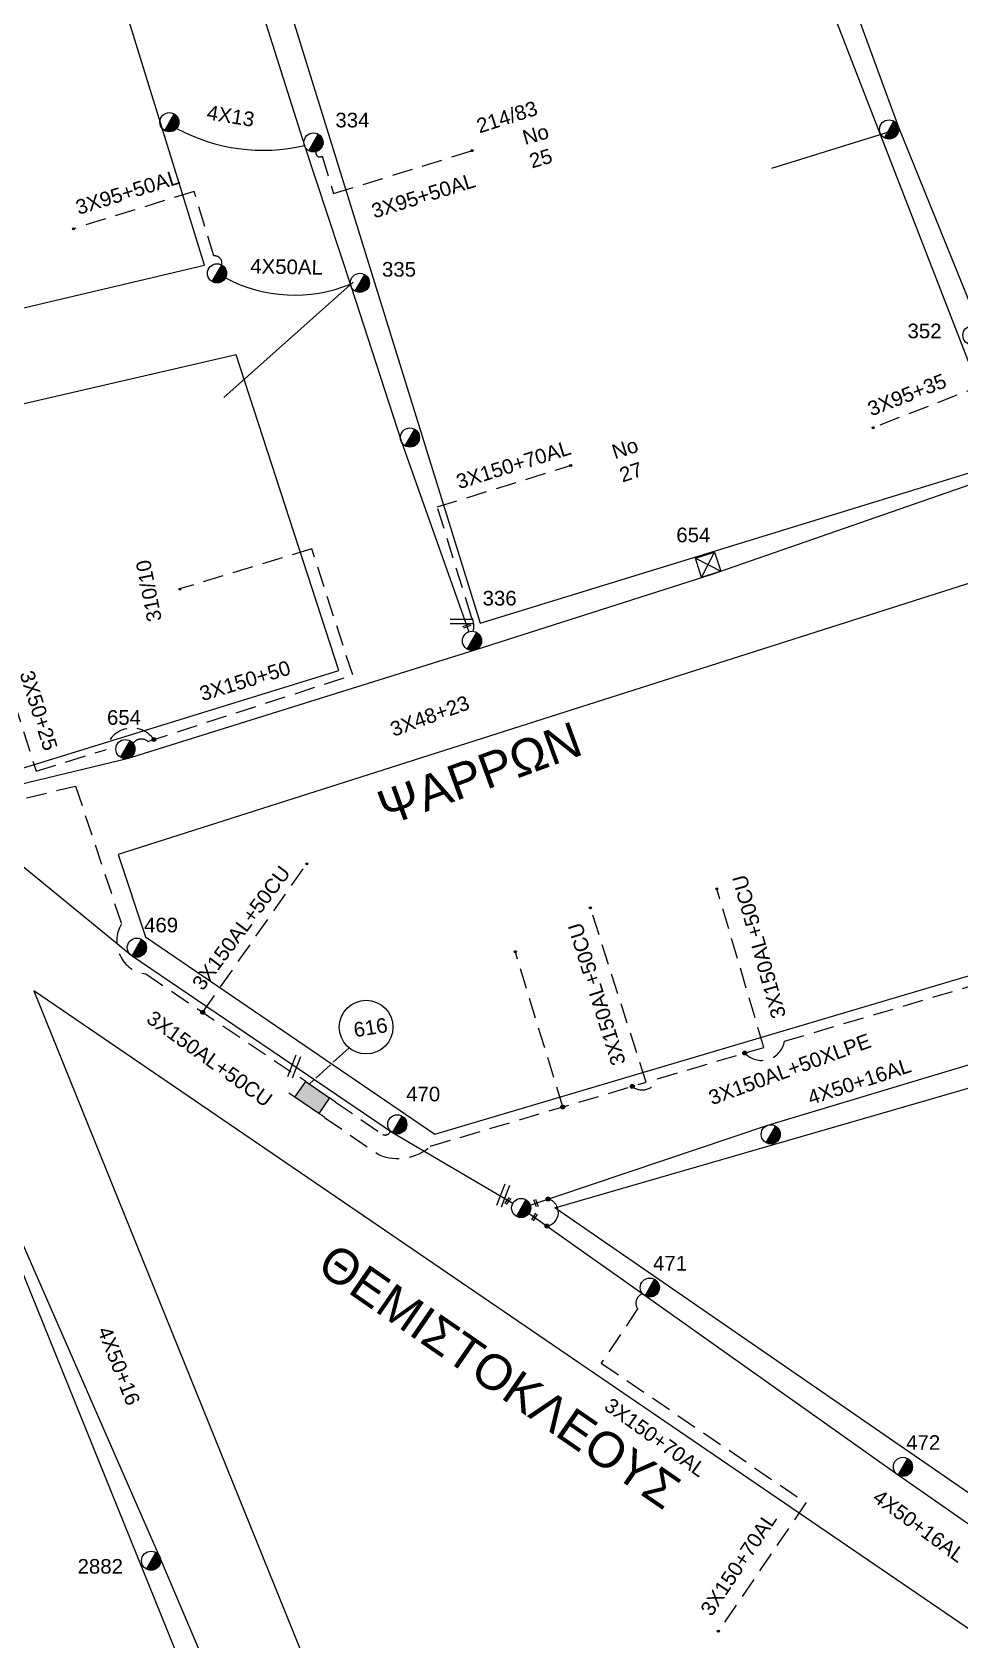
# Model space of a CAD drawing. Header units: millimetres. Extents: x 771 to 3391, y 686 to 1835.
# Drawn here: x 2624.6 to 2738.9, y 964.7 to 1162.7 of the extents above; entities that cross this region are included whole.
import ezdxf

# ---------------------------------------------------------------- set-up
doc = ezdxf.new("R2010")
doc.units = ezdxf.units.MM
doc.linetypes.add('DASHED', pattern=[19.05, 12.7, -6.35])
for name, color, linetype in [('Link Box 4 Διευθύνσεων', 7, 'Continuous'), ('Άγνωστα', 7, 'Continuous'), ('Γυμνά εναέρια ΧΤ (3Φ)   4x50CU', 7, 'Continuous'), ('Γυμνά εναέρια ΧΤ και ΦΟΠ (3Φ)   4x50+16AL', 7, 'Continuous'), ('Διαφημιστική πινακίδα', 7, 'Continuous'), ('Καλωδια Χ.Τ 3x95+35', 7, 'DASHED'), ('Καλωδια ΧΤ  3X95+50', 7, 'Continuous'), ('Καλώδια ΧΤ   3x150+50CU', 7, 'DASHED'), ('Καλώδια ΧΤ   3x150+70AL', 7, 'DASHED'), ('Καλώδια ΧΤ   3x150AL+50CU', 7, 'DASHED'), ('Μηχανική τομή', 7, 'Continuous'), ('Πλεκτός Στύλος', 7, 'Continuous'), ('Στύλος ΦΜ', 7, 'Continuous'), ('Στύλος ΦΜ @ 1', 7, 'Continuous'), ('Συνδέσεις', 7, 'Continuous'), ('Τομή', 7, 'Continuous'), ('Υπόβαθρο ΔΕΗ', 7, 'Continuous'), ('Υπόγεια καλώδια Παροχών ΧΤ   4x50AL', 7, 'DASHED')]:
    doc.layers.add(name, color=color, linetype=linetype)
doc.styles.add('arial', font='ARIAL.TTF')
doc.styles.get("Standard").update_dxf_attribs({"font": 'ARIAL.TTF'})
doc.linetypes.add('SYN_LINE', pattern='A,0.5,-0.0001,["/\\/\\/\\/",Standard,S=0.1,R=0,X=0,Y=-0.05],-0.25', length=0.7501)

# ---------------------------------------------------------------- blocks, each defined once
blk = doc.blocks.new('LINK BOX 4 ΑΝΑΧΩΡΗΣΕΩΝ')
at = {"layer": 'Link Box 4 Διευθύνσεων', "ltscale": 40}
blk.add_hatch(color=256, dxfattribs=at).paths.add_polyline_path([(-3.54, 0), (-3.54, -4.67), (3.54, -4.67), (3.54, 0)])
for p, q in [((-3.54, 0), (-5.33, 0)), ((5.33, 0), (3.54, 0)), ((-3.54, -4.67), (-5.33, -4.67)), ((5.33, -4.67), (3.54, -4.67))]:
    blk.add_line(p, q, dxfattribs=at)
blk.add_lwpolyline([(-3.54, -4.67), (-3.54, 0), (3.54, 0), (3.54, -4.67)], close=True, dxfattribs=at)
blk = doc.blocks.new('ΥΠΑΡΧΩΝ ΤΣΙΜΕΝΤΕΝΙΟΣ ΣΤΥΛΟΣ')
at = {"layer": 'Στύλος ΦΜ'}
blk.add_hatch(color=7, dxfattribs=at).paths.add_polyline_path([(-1.29, -2.28, 0.574793), (2.62, 0, 0.268822), (1.3, 2.27)])
at = {"layer": 'Στύλος ΦΜ', "color": 7}
blk.add_line((-1.29, -2.28), (1.3, 2.27), dxfattribs=at)
blk.add_circle((0, 0), 2.62, dxfattribs=at)
at = {"layer": 'Στύλος ΦΜ', "flags": 4}
for tag, p in [('ΑΡΙΘΜΟΣ', (-4.68, 8.05)), ('ΤΥΠΟΣ', (-4.91, 3.03))]:
    blk.add_attdef(tag, p, '', height=4, dxfattribs=at)
blk = doc.blocks.new('STYLOS PLEKTOS')
at = {"ltscale": 40}
blk.add_lwpolyline([(731.77, 1613.62), (736.74, 1608.66), (731.77, 1608.66), (736.74, 1613.62)], dxfattribs=at)
at = {"layer": 'Διαφημιστική πινακίδα', "ltscale": 40}
blk.add_lwpolyline([(731.77, 1613.62), (736.74, 1613.62), (736.74, 1608.66), (731.77, 1608.66)], close=True, dxfattribs=at)
blk = doc.blocks.new('_ΣΥΝΔΕΣΗ')
at = {"layer": 'Συνδέσεις', "linetype": 'SYN_LINE', "ltscale": 40}
blk.add_hatch(color=256, dxfattribs=at).paths.add_polyline_path([(0.5, -0.01, 1), (-0.5, -0.01, 1)])
at = {"layer": 'Συνδέσεις'}
blk.add_circle((0, -0.01), 0.5, dxfattribs=at)
blk = doc.blocks.new('ΜΗΧΑΝΙΚΗ ΤΟΜΗ')
at = {"layer": 'Μηχανική τομή', "ltscale": 40}
for p, q in [((-1.89, 0.78), (1.89, 0.78)), ((1.89, 0), (-1.89, 0))]:
    blk.add_line(p, q, dxfattribs=at)
blk = doc.blocks.new('ΤΟΜΗ')
at = {"layer": 'Τομή', "ltscale": 40}
for p, q in [((-5.68, 0), (5.68, 0)), ((5.68, -2.33), (-5.68, -2.33))]:
    blk.add_line(p, q, dxfattribs=at)

msp = doc.modelspace()

# ---------------------------------------------------------------- linework, layer by layer
at = {"layer": 'Άγνωστα', "color": 2, "linetype": 'SYN_LINE', "ltscale": 15}
msp.add_lwpolyline([(2715.73931, 1145.97253), (2731.32961, 1150.81594)], dxfattribs=at)
at = {"layer": 'Άγνωστα', "color": 85, "linetype": 'SYN_LINE', "ltscale": 15}
msp.add_lwpolyline([(2648.21425, 1117.71556), (2664.15525, 1131.91297)], dxfattribs=at)
at = {"layer": 'Άγνωστα', "color": 6, "linetype": 'DASHED', "ltscale": 0.2}
msp.add_lwpolyline([(2621.25729, 1083.82041), (2625.09251, 1071.6883), (2633.66379, 1074.33035, -0.658523157), (2639.61198, 1075.59016)], format="xyb", dxfattribs=at)
at = {"layer": 'Άγνωστα', "color": 62, "linetype": 'DASHED', "ltscale": 0.2}
msp.add_lwpolyline([(2689.97763, 1030.32659), (2684.09724, 1049.57218)], dxfattribs=at)
at = {"layer": 'Άγνωστα', "color": 85, "linetype": 'Continuous', "ltscale": 0.2}
msp.add_arc((2653.08871, 1170.74732), 22.57937, 241.7699228, 282.9668219, dxfattribs=at)
at = {"layer": 'Γυμνά εναέρια ΧΤ (3Φ)   4x50CU', "color": 85, "linetype": 'Continuous', "ltscale": 0.2}
msp.add_arc((2656.92391, 1148.41605), 18.0941, 241.9627403, 292.4091882, dxfattribs=at)
at = {"layer": 'Γυμνά εναέρια ΧΤ και ΦΟΠ (3Φ)   4x50+16AL', "color": 2, "linetype": 'Continuous', "ltscale": 0.2}
msp.add_lwpolyline([(2688.42178, 1261.86314), (2699.23866, 1234.32972), (2709.4848, 1208.38805), (2721.71523, 1177.22918), (2731.32217, 1151.00432), (2741.58686, 1125.67238), (2746.6834, 1110.49099)], dxfattribs=at)
at = {"layer": 'Γυμνά εναέρια ΧΤ και ΦΟΠ (3Φ)   4x50+16AL', "color": 85, "linetype": 'Continuous', "ltscale": 0.2}
for points in [[(2632.172, 1235.50654), (2642.9288, 1198.0032), (2650.2487, 1173.8119), (2658.15522, 1148.74372), (2663.91729, 1131.34905), (2670.05001, 1112.36747), (2678.39982, 1088.85803)], [(2794.89261, 954.24044), (2788.22763, 947.537), (2768.13113, 959.32146), (2731.30349, 984.9703), (2700.12133, 1007.05413), (2684.85706, 1017.87985), (2715.25733, 1028.08664), (2744.33098, 1036.84906), (2770.31274, 1042.71237)]]:
    msp.add_lwpolyline(points, dxfattribs=at)
at = {"layer": 'Γυμνά εναέρια ΧΤ και ΦΟΠ (3Φ)   4x50+16AL', "color": 6, "linetype": 'Continuous', "ltscale": 0.2}
msp.add_lwpolyline([(2522.77749, 1036.43246), (2539.33243, 1053.5961), (2569.30996, 1083.27238), (2587.79384, 1099.5798), (2595.49551, 1082.33643), (2614.10365, 1067.91506), (2636.49873, 1073.30494), (2679.1968, 1086.64143), (2708.24921, 1095.92971), (2745.94598, 1108.98713)], dxfattribs=at)
at = {"layer": 'Γυμνά εναέρια ΧΤ και ΦΟΠ (3Φ)   4x50+16AL', "color": 62, "linetype": 'Continuous', "ltscale": 0.2}
msp.add_lwpolyline([(2614.84933, 1067.00655), (2636.92832, 1048.92839), (2669.00949, 1027.16276), (2683.83854, 1018.47643)], dxfattribs=at)
at = {"layer": 'Γυμνά εναέρια ΧΤ και ΦΟΠ (3Φ)   4x50+16AL', "color": 1, "linetype": 'Continuous', "ltscale": 0.2}
msp.add_lwpolyline([(2622.92356, 1014.63325), (2640.42279, 974.64061), (2649.29005, 953.74865), (2662.95697, 918.60126), (2676.18734, 884.50749)], dxfattribs=at)
at = {"layer": 'Καλωδια Χ.Τ 3x95+35', "color": 2, "linetype": 'DASHED', "ltscale": 0.2}
msp.add_lwpolyline([(2740.85745, 1124.26955, -0.608487767), (2740.73956, 1122.82943), (2742.08195, 1119.36968), (2728.22787, 1113.99429)], format="xyb", dxfattribs=at)
at = {"layer": 'Καλωδια ΧΤ  3X95+50', "color": 85, "linetype": 'DASHED', "ltscale": 0.2}
for points in [[(2659.60515, 1148.00054, 0.756040549), (2660.31809, 1147.42537), (2661.74578, 1142.82202), (2678.93044, 1148.1517)], [(2647.96912, 1134.02883, 0.520185169), (2647.00834, 1135.14657), (2644.54843, 1143.09184), (2629.59294, 1138.46152)]]:
    msp.add_lwpolyline(points, format="xyb", dxfattribs=at)
at = {"layer": 'Καλώδια ΧΤ   3x150+50CU', "color": 1, "linetype": 'DASHED', "ltscale": 0.2}
msp.add_lwpolyline([(2543.64243, 1020.97422), (2536.40745, 1013.94649), (2520.95209, 1030.34322, -0.734929353), (2520.77987, 1042.23439), (2530.63635, 1052.45328, -0.055845131), (2533.57423, 1054.15114), (2566.87941, 1087.12161), (2581.78022, 1100.01585, -0.446354019), (2587.48871, 1103.72193), (2584.1546, 1113.06837), (2594.9662, 1112.69819, 0.730366849), (2597.37018, 1109.32973), (2612.93497, 1070.14649, 1.088914246), (2616.49153, 1066.61977), (2629.94944, 1069.85873), (2635.61351, 1052.8644, 0.54617102), (2638.62023, 1046.71185), (2657.56818, 1033.94863)], format="xyb", dxfattribs=at)
at = {"layer": 'Καλώδια ΧΤ   3x150+50CU', "color": 6, "linetype": 'DASHED', "ltscale": 0.2}
msp.add_lwpolyline([(2637.03413, 1075.11947, -0.423863034), (2638.87741, 1075.35188), (2664.09752, 1083.53286), (2659.05774, 1099.06934), (2642.90624, 1094.18292)], format="xyb", dxfattribs=at)
at = {"layer": 'Καλώδια ΧΤ   3x150+50CU', "color": 62, "linetype": 'DASHED', "ltscale": 0.2}
for points in [[(2712.39981, 1036.97162, 0.618908803), (2717.2963, 1038.42274), (2752.83932, 1048.95625), (2747.21467, 1067.49339)], [(2698.5347, 1032.86256, 0.527089596), (2701.66148, 1033.78921), (2714.74995, 1037.6681), (2708.96378, 1057.19226)], [(2660.64542, 1029.01204), (2667.35708, 1024.41518, 0.28188179), (2673.69529, 1025.50116), (2700.25172, 1033.37141), (2693.35712, 1054.94053)], [(2661.96431, 1030.93769), (2667.80565, 1026.93692, 0.462121494), (2668.75092, 1027.36127)]]:
    msp.add_lwpolyline(points, format="xyb", dxfattribs=at)
at = {"layer": 'Καλώδια ΧΤ   3x150+50CU', "color": 1, "linetype": 'DASHED', "ltscale": 0.2}
msp.add_lwpolyline([(2645.62809, 1041.9914), (2658.47847, 1060.33962)], dxfattribs=at)
at = {"layer": 'Καλώδια ΧΤ   3x150+70AL', "color": 85, "ltscale": 0.2}
msp.add_lwpolyline([(2678.93, 1088.91807, 0.211295507), (2678.73729, 1090.64379), (2674.52096, 1104.23863), (2691.05985, 1109.36803)], format="xyb", dxfattribs=at)
at = {"layer": 'Καλώδια ΧΤ   3x150+70AL', "color": 85, "linetype": 'DASHED', "ltscale": 0.2}
msp.add_lwpolyline([(2699.79728, 1007.32496, 0.484214706), (2699.20559, 1005.44781), (2694.7288, 998.7777), (2719.94193, 981.57063), (2709.17373, 965.79222)], format="xyb", dxfattribs=at)
at = {"layer": 'Υπόβαθρο ΔΕΗ'}
for points in [[(2679.81766, 1089.89698), (2744.71819, 1109.85529), (2690.58256, 1249.37988), (2637.63444, 1225.90966), (2679.81766, 1089.89698)], [(2593.78014, 1121.73743), (2645.83394, 1134.02136), (2619.8793, 1217.85227), (2564.74013, 1193.6341), (2593.78014, 1121.73743)], [(2614.87201, 1069.43552), (2662.37147, 1084.07697), (2649.75514, 1122.97023), (2598.32346, 1111.09531), (2614.87201, 1069.43552)], [(2674.22868, 1026.96319), (2765.73238, 1054.10289), (2749.12892, 1097.69703), (2635.20264, 1061.41333), (2638.57458, 1051.29626), (2674.22868, 1026.96319)], [(2689.34761, 885.14979), (2699.53395, 888.21008), (2710.29305, 893.42805), (2727.75709, 902.77365), (2744.92761, 912.85692), (2761.93478, 924.96097), (2770.19901, 931.97018), (2778.61918, 939.68031), (2624.83462, 1044.63278), (2689.34761, 885.14979)], [(2689.01269, 1017.92153), (2770.04361, 1041.36301), (2801.07203, 963.41879), (2787.97076, 949.71419), (2689.01269, 1017.92153)], [(2663.65525, 1037.61068), (2661.69478, 1035.83835)], [(2659.29039, 1033.6647), (2658.72673, 1033.15513)], [(2661.34903, 1035.52578), (2659.54078, 1033.89106)]]:
    msp.add_lwpolyline(points, dxfattribs=at)
msp.add_lwpolyline([(2524.69623, 1035.47848), (2587.67177, 1098.16516), (2674.16721, 884.43995, -0.67905859), (2672.05786, 884.14168)], format="xyb", close=True, dxfattribs=at)
msp.add_circle((2665.75495, 1040.16558), 3.307, dxfattribs=at)
msp.add_arc((2687.72682, 1017.34303), 1.71333, 279.143549, 74.6727051, dxfattribs=at)

# ---------------------------------------------------------------- block references
at = {"layer": 'Link Box 4 Διευθύνσεων', "xscale": 0.4999999999999998, "yscale": 0.4999999999999998, "zscale": 0.4999999999999998, "rotation": 325.5925169849023}
msp.add_blockref('LINK BOX 4 ΑΝΑΧΩΡΗΣΕΩΝ', (2659.76624, 1032.44316), dxfattribs=at)
at = {"layer": 'Μηχανική τομή'}
for p, xscale, yscale, zscale, rotation in [((2678.19775, 1089.47798), 0.25, 0.25, 0.25, 21.20816839393099), ((2683.29233, 1018.68352), 0.249999999999919, 0.249999999999919, 0.249999999999919, 52.30828532232186), ((2686.76883, 1018.52172), 0.249999999999919, 0.249999999999919, 0.249999999999919, 111.057701093834), ((2686.58489, 1016.7221), 0.2499999999999681, 0.2499999999999681, 0.2499999999999681, 59.42527023132874)]:
    msp.add_blockref('ΜΗΧΑΝΙΚΗ ΤΟΜΗ', p, dxfattribs=dict(at, xscale=xscale, yscale=yscale, zscale=zscale, rotation=rotation))
at = {"layer": 'Πλεκτός Στύλος', "xscale": 0.5, "yscale": 0.5, "zscale": 0.5, "rotation": 17.46306687834859}
msp.add_blockref('STYLOS PLEKTOS', (2599.41388, 218.50155), dxfattribs=at)
at = {"layer": 'Στύλος ΦΜ @ 1', "ltscale": 40, "xscale": 0.4499999999998181, "yscale": 0.4499999999998181, "zscale": 0.4499999999998181}
for p in [(2641.51461, 1151.62067), (2730.17693, 1150.72942), (2647.38356, 1133.00694), (2671.15279, 1112.781), (2715.60046, 1026.95997), (2684.8548, 1017.88114)]:
    msp.add_blockref('ΥΠΑΡΧΩΝ ΤΣΙΜΕΝΤΕΝΙΟΣ ΣΤΥΛΟΣ', p, dxfattribs=at)
at = {"layer": 'Στύλος ΦΜ @ 1', "ltscale": 40}
ref = msp.add_blockref('ΥΠΑΡΧΩΝ ΤΣΙΜΕΝΤΕΝΙΟΣ ΣΤΥΛΟΣ', (2659.26817, 1149.12907), dxfattribs=dict(at, xscale=0.4499999999998181, yscale=0.4499999999998181, zscale=0.4499999999998181))
ref.add_attrib('ΤΥΠΟΣ', '334', (2661.96406, 1150.98291), dxfattribs={"layer": 'Στύλος ΦΜ', "height": 1.8, "flags": 4})
ref = msp.add_blockref('ΥΠΑΡΧΩΝ ΤΣΙΜΕΝΤΕΝΙΟΣ ΣΤΥΛΟΣ', (2664.99039, 1131.83443), dxfattribs=dict(at, xscale=0.4499999999998181, yscale=0.4499999999998181, zscale=0.4499999999998181))
ref.add_attrib('ΤΥΠΟΣ', '335', (2667.70574, 1132.59907), dxfattribs={"layer": 'Στύλος ΦΜ', "height": 1.8, "flags": 4})
ref = msp.add_blockref('ΥΠΑΡΧΩΝ ΤΣΙΜΕΝΤΕΝΙΟΣ ΣΤΥΛΟΣ', (2740.44759, 1125.37371), dxfattribs=dict(at, xscale=0.4499999999998181, yscale=0.4499999999998181, zscale=0.4499999999998181))
ref.add_attrib('ΤΥΠΟΣ', '352', (2732.44916, 1125.01071), dxfattribs={"layer": 'Στύλος ΦΜ', "height": 1.8, "flags": 4})
ref = msp.add_blockref('ΥΠΑΡΧΩΝ ΤΣΙΜΕΝΤΕΝΙΟΣ ΣΤΥΛΟΣ', (2678.794, 1087.74818), dxfattribs=dict(at, xscale=0.4499999999998181, yscale=0.4499999999998181, zscale=0.4499999999998181))
ref.add_attrib('ΤΥΠΟΣ', '336', (2680.09956, 1092.09574), dxfattribs={"layer": 'Στύλος ΦΜ', "height": 1.8, "flags": 4})
ref.add_attrib('ΑΡΙΘΜΟΣ', '654', (2703.96874, 1099.88556), dxfattribs={"layer": 'Στύλος ΦΜ', "height": 1.8, "flags": 4})
ref = msp.add_blockref('ΥΠΑΡΧΩΝ ΤΣΙΜΕΝΤΕΝΙΟΣ ΣΤΥΛΟΣ', (2636.09344, 1074.41078), dxfattribs=dict(at, xscale=0.4499999999998181, yscale=0.4499999999998181, zscale=0.4499999999998181))
ref.add_attrib('ΤΥΠΟΣ', '654', (2633.82819, 1077.40239), dxfattribs={"layer": 'Στύλος ΦΜ', "height": 1.8, "flags": 4})
ref = msp.add_blockref('ΥΠΑΡΧΩΝ ΤΣΙΜΕΝΤΕΝΙΟΣ ΣΤΥΛΟΣ', (2637.50935, 1049.95286), dxfattribs=dict(at, xscale=0.4499999999998181, yscale=0.4499999999998181, zscale=0.4499999999998181))
ref.add_attrib('ΤΥΠΟΣ', '469', (2638.39494, 1051.83524), dxfattribs={"layer": 'Στύλος ΦΜ', "height": 1.8, "flags": 4})
ref = msp.add_blockref('ΥΠΑΡΧΩΝ ΤΣΙΜΕΝΤΕΝΙΟΣ ΣΤΥΛΟΣ', (2669.59052, 1028.18723), dxfattribs=dict(at, xscale=0.4499999999998181, yscale=0.4499999999998181, zscale=0.4499999999998181))
ref.add_attrib('ΤΥΠΟΣ', '470', (2670.68019, 1031.02148), dxfattribs={"layer": 'Στύλος ΦΜ', "height": 1.8, "flags": 4})
ref = msp.add_blockref('ΥΠΑΡΧΩΝ ΤΣΙΜΕΝΤΕΝΙΟΣ ΣΤΥΛΟΣ', (2700.70236, 1008.0786), dxfattribs=dict(at, xscale=0.4499999999998181, yscale=0.4499999999998181, zscale=0.4499999999998181))
ref.add_attrib('ΤΥΠΟΣ', '471', (2701.09971, 1010.18186), dxfattribs={"layer": 'Στύλος ΦΜ', "height": 1.8, "flags": 4})
ref = msp.add_blockref('ΥΠΑΡΧΩΝ ΤΣΙΜΕΝΤΕΝΙΟΣ ΣΤΥΛΟΣ', (2731.88452, 985.99477), dxfattribs=dict(at, xscale=0.4499999999998181, yscale=0.4499999999998181, zscale=0.4499999999998181))
ref.add_attrib('ΤΥΠΟΣ', '472', (2732.28187, 988.09803), dxfattribs={"layer": 'Στύλος ΦΜ', "height": 1.8, "flags": 4})
ref = msp.add_blockref('ΥΠΑΡΧΩΝ ΤΣΙΜΕΝΤΕΝΙΟΣ ΣΤΥΛΟΣ', (2639.26243, 974.43887), dxfattribs=dict(at, xscale=0.4499999999998181, yscale=0.4499999999998181, zscale=0.4499999999998181))
ref.add_attrib('ΤΥΠΟΣ', '2882', (2630.20473, 972.84537), dxfattribs={"layer": 'Στύλος ΦΜ', "height": 1.8, "flags": 4})
at = {"layer": 'Συνδέσεις'}
for p, xscale, yscale, zscale in [((2678.8228, 1148.11832), 0.25, 0.25, 0.25), ((2629.71385, 1138.49902), 0.25, 0.25, 0.25), ((2728.22787, 1113.99429), 0.25, 0.25, 0.25), ((2690.9522, 1109.33465), 0.25, 0.25, 0.25), ((2642.81219, 1094.1044), 0.25, 0.25, 0.25), ((2639.61198, 1075.59016), 0.4777242751394019, 0.4777242751394019, 0.4777242751394019), ((2658.43584, 1060.27876), 0.25, 0.25, 0.25), ((2708.96378, 1057.19226), 0.25, 0.25, 0.25), ((2693.38089, 1054.86616), 0.25, 0.25, 0.25), ((2684.13328, 1049.45514), 0.25, 0.25, 0.25), ((2645.62809, 1041.9914), 0.4777242751394019, 0.4777242751394019, 0.4777242751394019), ((2712.39981, 1036.97162), 0.4777242751394019, 0.4777242751394019, 0.4777242751394019), ((2698.5347, 1032.86256), 0.4777242751394019, 0.4777242751394019, 0.4777242751394019), ((2689.97763, 1030.32659), 0.4777242751394019, 0.4777242751394019, 0.4777242751394019), ((2688.16147, 1018.9893), 0.4777242751394019, 0.4777242751394019, 0.4777242751394019), ((2688.02682, 1015.65616), 0.4777242751394019, 0.4777242751394019, 0.4777242751394019), ((2709.14481, 965.74984), 0.25, 0.25, 0.25)]:
    msp.add_blockref('_ΣΥΝΔΕΣΗ', p, dxfattribs=dict(at, xscale=xscale, yscale=yscale, zscale=zscale))
at = {"layer": 'Τομή', "xscale": 0.25, "yscale": 0.25, "zscale": 0.25}
msp.add_blockref('ΤΟΜΗ', (2677.52373, 1090.39728), dxfattribs=at)
at = {"layer": 'Τομή', "xscale": 0.2499999999998873, "yscale": 0.2499999999998873, "zscale": 0.2499999999998873, "rotation": 248.1909067709115}
for p in [(2657.16051, 1035.20175), (2682.9063, 1019.31719)]:
    msp.add_blockref('ΤΟΜΗ', p, dxfattribs=at)

# ---------------------------------------------------------------- texts
at = {"ltscale": 40, "char_height": 4, "attachment_point": 1, "style": 'arial'}
for s, insert, width, rotation in [('{\\H1.083x;ΨAPPΩN}', (2666.74711, 1068.94089), 67.4273804, 20.0890911), ('{\\H1.083x;ΘEMIΣTOKΛEOYΣ}', (2661.92496, 1013.78017), 50.2149778, 325.4221083)]:
    msp.add_mtext(s, dxfattribs=dict(at, insert=insert, width=width, rotation=rotation))
at = {"layer": 'Άγνωστα', "color": 7, "char_height": 1.8, "attachment_point": 1}
for s, gutter_width, insert, rotation in [('4X13', 12.5, (2646.3127, 1153.75733), 350.7746104), ('214/83', 1.99847, (2679.16869, 1151.9462), 17.7986433), ('3X95+50AL', 12.5, (2629.7911, 1141.92658), 17.1511756), ('3X95+50AL', 12.5, (2666.22111, 1141.47047), 17.3148105), ('3X95+35', 12.5, (2727.32998, 1117.04739), 21.3009101), ('310/10', 12.5, (2638.82776, 1089.94188), 101.0385741), ('3X150+50', 12.5, (2645.04444, 1082.02007), 16.9063739), ('3X50+25', 12.5, (2624.76063, 1084.2559), 287.437477), ('3X48+23', 12.5, (2668.51701, 1077.60428), 20.0288221), ('616', 12.5, (2664.07712, 1040.6851), 9.0165632), ('3X150AL+50XLPE', 12.5, (2707.74383, 1032.22222), 20.0548115), ('4X50+16', 12.5, (2634.29935, 1003.48831), 291.3321964)]:
    msp.add_mtext_dynamic_manual_height_columns(s, width=1.8, gutter_width=gutter_width, heights=[0.04535], dxfattribs=dict(at, insert=insert, rotation=rotation))
at = {"layer": 'Άγνωστα', "color": 7}
note = msp.add_mtext_dynamic_manual_height_columns('No ', width=1.8, gutter_width=1.99847, heights=[0.04535, 0], dxfattribs=dict(at, insert=(2681.18939, 1149.47696), char_height=1.8, attachment_point=1, rotation=16.0944278))
for column, words in zip(note.columns.linked_columns, ['25']):
    column.text = words
note = msp.add_mtext_dynamic_manual_height_columns('No ', width=1.8, gutter_width=1.65057, heights=[0.04535, 0], dxfattribs=dict(at, insert=(2692.55567, 1110.73139), char_height=1.8, attachment_point=1, rotation=18.0994893))
for column, words in zip(note.columns.linked_columns, ['27']):
    column.text = words
at = {"layer": 'Γυμνά εναέρια ΧΤ και ΦΟΠ (3Φ)   4x50+16AL', "color": 7, "char_height": 1.8, "attachment_point": 1}
for insert, rotation in [((2719.94986, 1032.2547), 18.2760685), ((2729.07874, 983.34573), 323.8391261)]:
    msp.add_mtext_dynamic_manual_height_columns('4X50+16AL', width=1.8, gutter_width=12.5, heights=[0.04535], dxfattribs=dict(at, insert=insert, rotation=rotation))
at = {"layer": 'Καλώδια ΧΤ   3x150+70AL', "color": 7, "char_height": 1.8, "attachment_point": 1}
for insert, rotation in [((2676.65883, 1108.12587), 17.3148105), ((2695.98693, 994.62787), 324.2696748), ((2706.81993, 968.48), 56.1431542)]:
    msp.add_mtext_dynamic_manual_height_columns('3X150+70AL', width=1.8, gutter_width=12.5, heights=[0.04535], dxfattribs=dict(at, insert=insert, rotation=rotation))
at = {"layer": 'Καλώδια ΧΤ   3x150AL+50CU', "color": 7, "char_height": 1.8, "attachment_point": 1}
for insert, rotation in [((2644.17944, 1045.61595), 53.254598), ((2715.77246, 1041.03354), 105.7255213), ((2696.04555, 1035.23775), 107.4683994), ((2639.59076, 1042.32922), 324.2696748)]:
    msp.add_mtext_dynamic_manual_height_columns('3X150AL+50CU', width=1.8, gutter_width=12.5, heights=[0.04535], dxfattribs=dict(at, insert=insert, rotation=rotation))
at = {"layer": 'Υπόγεια καλώδια Παροχών ΧΤ   4x50AL', "color": 7, "insert": (2651.49965, 1134.80364), "char_height": 1.8, "attachment_point": 1, "rotation": 358.8984558}
msp.add_mtext_dynamic_manual_height_columns('4X50AL', width=1.8, gutter_width=12.5, heights=[0.04535], dxfattribs=at)

doc.saveas('drawing.dxf')
